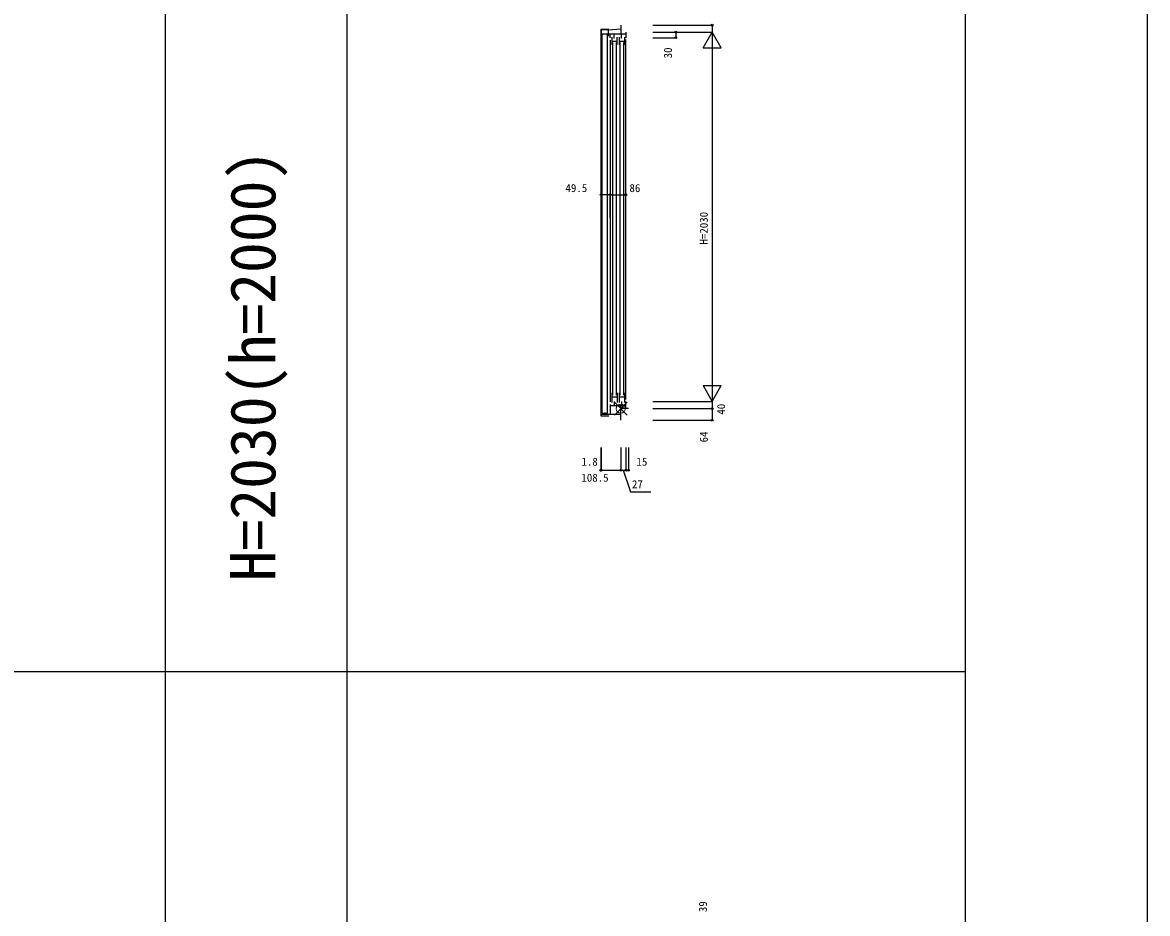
# Model space of a CAD drawing. Units: millimetres, scale not verified. Extents: x -27506 to 27500, y -20006 to 20000.
# Drawn here: x 21314 to 27500, y 6668 to 11568 of the extents above; entities that cross this region are included whole.
import ezdxf
from ezdxf.enums import TextEntityAlignment as Align

# ---------------------------------------------------------------- set-up
doc = ezdxf.new("R2010")
doc.units = ezdxf.units.MM
doc.header["$LTSCALE"] = 24
for name, color, linetype in [('0-0_0', 7, 'Continuous'), ('0-5_YKK_C1', 4, 'Continuous'), ('0-7_YKK_F1', 7, 'Continuous'), ('0-9_YKK_N1', 2, 'Continuous')]:
    doc.layers.add(name, color=color, linetype=linetype)
doc.layers.add('0-8_YKK_IN', color=1, linetype='Continuous', lineweight=18)
doc.styles.add('ＭＳ ゴシック', font='')
doc.styles.get('ＭＳ ゴシック').set_extended_font_data('MS Gothic')

msp = doc.modelspace()

# ---------------------------------------------------------------- linework, layer by layer
at = {"layer": '0-5_YKK_C1'}
for p, q in [((24493.7, 11531.6), (24493.7, 9404.7)), ((24493.7, 11531.6), (24537.3, 11531.6)), ((24495.5, 11527.5), (24495.5, 11493)), ((24536, 11527.5), (24495.5, 11527.5)), ((24502.26, 9419.5), (24502.26, 11507)), ((24502.26, 11507), (24530.75, 11507)), ((24530.75, 9419.5), (24530.75, 11507)), ((24535.8, 11493), (24535.8, 11527.5)), ((24535.8, 11507), (24631, 11507)), ((24536, 11527.5), (24604, 11533.45)), ((24545, 11484), (24545, 11507)), ((24567, 11480), (24567, 11507)), ((24604, 11554), (24604, 11507)), ((24608, 11480), (24608, 11507)), ((24631, 11515), (24631, 11485)), ((24495.5, 9440), (24495.5, 11483)), ((24545, 11471), (24545, 9482)), ((24554.8, 11488), (24554.8, 11446)), ((24554.8, 11465.4), (24584.4, 11465.4)), ((24558.1, 11458), (24558.1, 9519)), ((24580.1, 9519), (24580.1, 11458)), ((24584.4, 11446), (24584.4, 11488)), ((24595.8, 11488), (24595.8, 11446)), ((24595.8, 11465.4), (24625.4, 11465.4)), ((24599.1, 11458), (24599.1, 9519)), ((24621.1, 9519), (24621.1, 11458)), ((24625.4, 11446), (24625.4, 11488)), ((24631, 9496), (24631, 11475)), ((24554.8, 9531), (24554.8, 9478)), ((24584.4, 9531), (24584.4, 9478)), ((24595.8, 9531), (24595.8, 9478)), ((24625.4, 9478), (24625.4, 9531)), ((24545, 9468), (24545, 9414.2)), ((24554.8, 9509.4), (24584.4, 9509.4)), ((24567, 9485), (24567, 9462.5)), ((24595.8, 9509.4), (24625.4, 9509.4)), ((24608, 9485), (24608, 9462.5)), ((24631, 9445), (24631, 9485)), ((24493.7, 9404.7), (24537.3, 9404.7)), ((24495.5, 9404.5), (24495.5, 9430)), ((24495.5, 9414.2), (24604, 9414.2)), ((24502.26, 9419.5), (24530.75, 9419.5)), ((24516.5, 9423.5), (24516.5, 9414.2)), ((24545, 9462.5), (24631, 9462.5)), ((24646, 9445), (24604, 9445)), ((24617, 9445), (24617, 9462.5))]:
    msp.add_line(p, q, dxfattribs=at)
msp.add_lwpolyline([(24604, 9381), (24604, 9445), (24604, 9462.5)], dxfattribs=at)
at = {"layer": '0-7_YKK_F1'}
for p, q in [((27500, -20000), (27500, 20000)), ((22100, -20000), (22100, 19000)), ((23100, -20000), (23100, 19000)), ((26500, -20000), (26500, 19000)), ((-27500, 8000), (26500, 8000))]:
    msp.add_line(p, q, dxfattribs=at)
at = {"layer": '0-8_YKK_IN'}
for p, q in [((24568.64, 9409.64), (24639.36, 9480.35)), ((24568.64, 9480.35), (24639.36, 9409.64))]:
    msp.add_line(p, q, dxfattribs=at)
msp.add_circle((24604, 9445), 25, dxfattribs=at)
at = {"layer": '0-9_YKK_N1'}
for p, q in [((24781, 11554), (25106, 11554)), ((24781, 11515), (25106, 11515)), ((24906, 11515), (24906, 11485)), ((25056, 11428.4), (25106, 11515)), ((25106, 11554), (25106, 11515)), ((25106, 11515), (25106, 9485)), ((25156, 11428.4), (25106, 11515)), ((24781, 11485), (24906, 11485)), ((25056, 11428.4), (25156, 11428.4)), ((24495.5, 10496.51), (24495.5, 10621.51)), ((24545, 10621.51), (24495.5, 10621.51)), ((24631, 10496.51), (24631, 10621.51)), ((25056, 9571.6), (25106, 9485)), ((25056, 9571.6), (25156, 9571.6)), ((25106, 9485), (25156, 9571.6)), ((24781, 9485), (25106, 9485)), ((25106, 9485), (25106, 9445)), ((24781, 9445), (25106, 9445)), ((25106, 9445), (25106, 9381)), ((24781, 9381), (25106, 9381)), ((24493.7, 9231), (24493.7, 9106)), ((24604, 9231), (24604, 9106)), ((24631, 9231), (24631, 9106)), ((24646, 9231), (24646, 9106)), ((24495.5, 9106), (24493.7, 9106)), ((24604, 9106), (24631, 9106)), ((24617.5, 9106), (24657.93, 8987.63)), ((24631, 9106), (24646, 9106)), ((24657.93, 8987.63), (24769.8, 8987.63))]:
    msp.add_line(p, q, dxfattribs=at)
for points in [[(24545, 10496.51), (24545, 10621.51), (24631, 10621.51)], [(24495.5, 9231), (24495.5, 9106), (24604, 9106)]]:
    msp.add_lwpolyline(points, dxfattribs=at)
for centre in [(24906, 11515), (25106, 11554), (24906, 11485), (24495.5, 10621.51), (24545, 10621.51), (24631, 10621.51), (25106, 9445), (25106, 9381), (24493.7, 9106), (24495.5, 9106), (24604, 9106), (24631, 9106), (24646, 9106)]:
    msp.add_circle(centre, 5, dxfattribs=at)

# ---------------------------------------------------------------- texts
at = {"layer": '0-0_0', "color": 3, "style": 'ＭＳ ゴシック'}
msp.add_text('H=2030(h=2000)', height=249.3, rotation=90, dxfattribs=at).set_placement((22779.91, 8494.84), align=Align.BOTTOM_LEFT)
at = {"layer": '0-9_YKK_N1', "style": 'ＭＳ ゴシック'}
for s, p in [('30', (24898.27, 11371.35)), ('H=2030', (25095.5, 10347.46)), ('40', (25190.69, 9411.8)), ('64', (25095.5, 9259.34)), ('39', (25090.73, 6676.08))]:
    msp.add_text(s, height=43.99, rotation=90, dxfattribs=at).set_placement(p, align=Align.BOTTOM_LEFT)
for s, p in [('49.5', (24299.75, 10622.87)), ('86', (24651.53, 10622.87)), ('1.8', (24387.61, 9118)), ('15', (24690, 9118)), ('108.5', (24387.23, 9029.97)), ('27', (24665.4, 8994.01))]:
    msp.add_text(s, height=43.99, dxfattribs=at).set_placement(p, align=Align.BOTTOM_LEFT)

doc.saveas('drawing.dxf')
